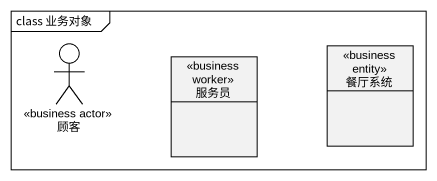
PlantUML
@startuml
mainframe class 业务对象
allowmixing
hide circle
hide empty members
actor 顾客 <<business actor>>
class 服务员 <<business worker>>
class 餐厅系统 <<business entity>>
@enduml
